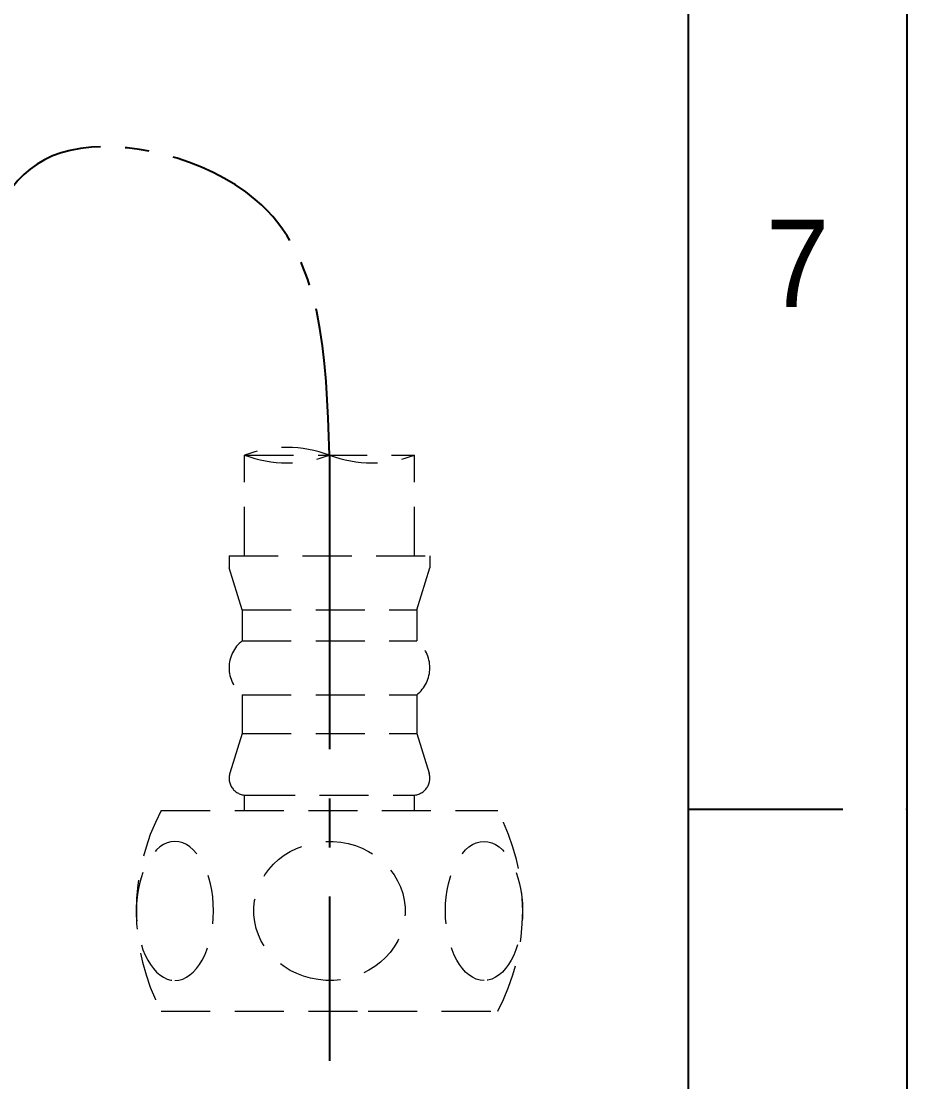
# Model space of a CAD drawing. Extents: x 8750 to 9170, y -15794 to -15200.
# Drawn here: x 9112.5 to 9169.8, y -15726.4 to -15657.7 of the extents above; entities that cross this region are included whole.
import ezdxf

# ---------------------------------------------------------------- set-up
doc = ezdxf.new("R2010")
doc.units = 0
doc.header["$MEASUREMENT"] = 0
doc.linetypes.add('CENTER2', pattern=[28.575, 19.05, -3.175, 3.175, -3.175])
doc.linetypes.add('HIDDEN2', pattern=[4.7625, 3.175, -1.5875])
doc.layers.get('0').update_dxf_attribs({"linetype": 'CONTINUOUS'})
doc.layers.add('1', color=4, linetype='HIDDEN2', lineweight=13)
doc.layers.add('CENTER', color=1, linetype='CENTER2')
doc.styles.get("Standard").update_dxf_attribs({"font": 'Gulim.ttf'})

msp = doc.modelspace()

# ---------------------------------------------------------------- linework, layer by layer
for p, q in [((9155.688, -15779.492), (9155.688, -15213.835)), ((9155.688, -15708.784), (9165.688, -15708.784))]:
    msp.add_line(p, q)
msp.add_lwpolyline([(8749.829, -15199.694), (9169.829, -15199.694), (9169.829, -15793.633), (8749.829, -15793.633)], close=True)
msp.add_point((9169.829, -15708.784))
at = {"layer": '1'}
for p, q in [((9126.952, -15685.849), (9137.952, -15685.849)), ((9126.952, -15692.368), (9126.952, -15685.849)), ((9137.952, -15692.368), (9137.952, -15685.849)), ((9125.952, -15692.368), (9138.952, -15692.368)), ((9125.952, -15692.368), (9125.952, -15693.135)), ((9138.952, -15692.368), (9138.952, -15693.135)), ((9126.802, -15695.868), (9125.952, -15693.135)), ((9138.102, -15695.868), (9138.952, -15693.135)), ((9126.802, -15695.868), (9126.802, -15697.868)), ((9126.802, -15695.868), (9138.102, -15695.868)), ((9138.102, -15695.868), (9138.102, -15697.868)), ((9126.802, -15697.868), (9138.102, -15697.868)), ((9126.802, -15701.368), (9138.102, -15701.368)), ((9126.802, -15701.368), (9126.802, -15703.868)), ((9138.102, -15701.368), (9138.102, -15703.868)), ((9126.802, -15703.868), (9126.002, -15706.441)), ((9126.802, -15703.868), (9138.102, -15703.868)), ((9138.102, -15703.868), (9138.903, -15706.441)), ((9126.952, -15708.868), (9126.952, -15707.863)), ((9127.052, -15707.868), (9137.852, -15707.868)), ((9137.952, -15708.868), (9137.952, -15707.863)), ((9121.56, -15708.868), (9143.345, -15708.868)), ((9121.56, -15721.868), (9134.952, -15721.868)), ((9134.952, -15721.868), (9143.345, -15721.868))]:
    msp.add_line(p, q, dxfattribs=at)
for centre, radius, start, end in [((9129.702, -15693.161), 7.812, 69.39031, 110.60969), ((9129.702, -15678.536), 7.812, 249.39031, 290.60969), ((9135.202, -15678.536), 7.812, 249.39031, 290.60969), ((9128.179, -15699.618), 2.226, 128.18698, 231.81302), ((9136.726, -15699.618), 2.226, 308.18698, 51.81302), ((9127.052, -15706.768), 1.1, 162.72293, 270), ((9137.852, -15706.768), 1.1, 270, 17.27707), ((9133.818, -15715.368), 13.875, 152.06515, 207.93485), ((9131.086, -15715.368), 13.875, 332.06515, 27.93485)]:
    msp.add_arc(centre, radius, start, end, dxfattribs=at)
at = {"layer": '1', "extrusion": (0, 0, -1)}
msp.add_ellipse((9122.447, -15715.368), major_axis=(0, -4.5), ratio=0.554466, dxfattribs=at)
msp.add_ellipse((9132.452, -15715.368), major_axis=(-4.899, 0), ratio=0.918558, start_param=-1.522557, end_param=4.758585, dxfattribs=at)
at = {"layer": '1'}
msp.add_ellipse((9142.457, -15715.368), major_axis=(0, -4.5), ratio=0.554466, dxfattribs=at)
at = {"layer": 'CENTER', "color": 1, "linetype": 'CENTER2'}
msp.add_line((9132.452, -15685.849), (9132.452, -15725.073), dxfattribs=at)
at = {"layer": 'CENTER', "color": 1, "linetype": 'CENTER2', "ltscale": 0.5}
msp.add_spline([(9132.452, -15685.849), (9127.646, -15669.282), (9115.666, -15666.108), (9103.055, -15710.441), (9089.361, -15712.212), (9082.129, -15685.19), (9082.189, -15674.634, 0)], degree=3, dxfattribs=at)

# ---------------------------------------------------------------- texts
at = {"insert": (9162.759, -15673.431), "char_height": 5.657, "attachment_point": 5}
msp.add_mtext_dynamic_manual_height_columns('7', width=50, gutter_width=12.5, heights=[0], dxfattribs=at)

doc.saveas('drawing.dxf')
